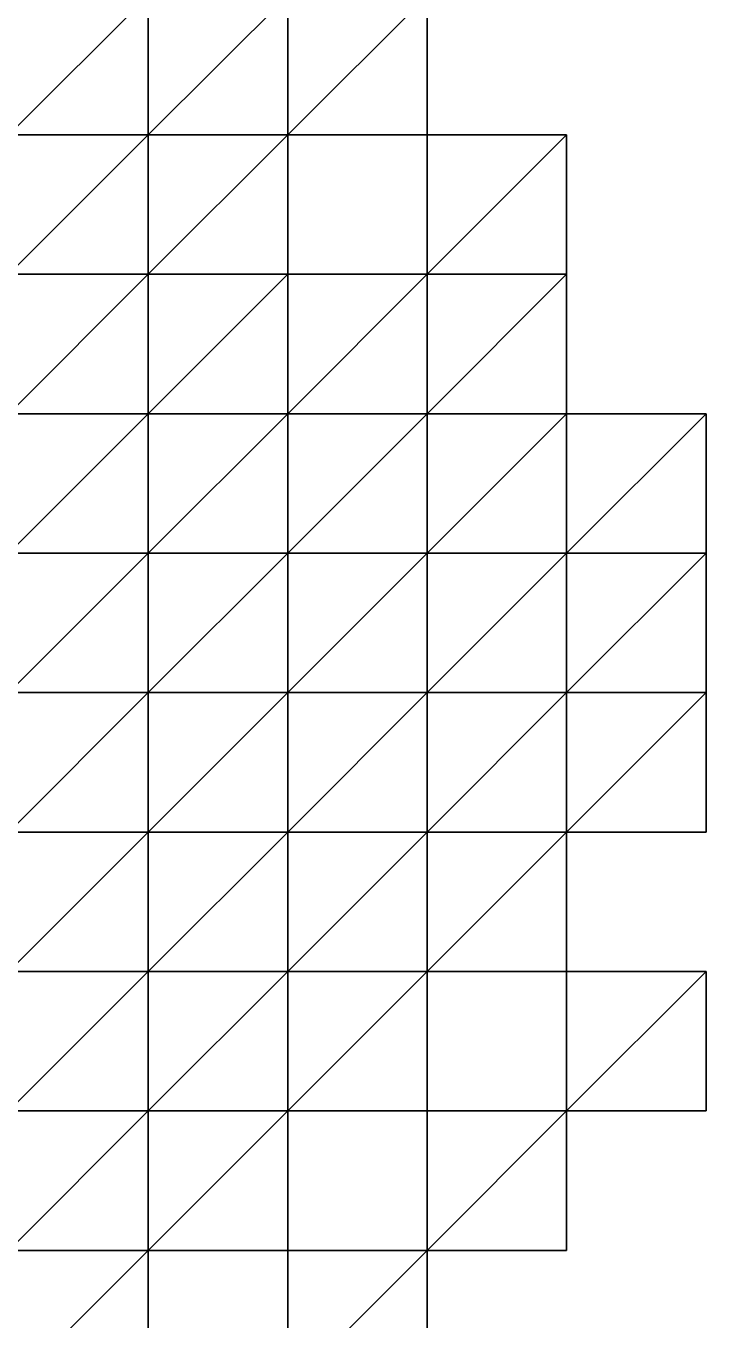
# Model space of a CAD drawing. Extents: x 292020 to 295740, y 4557680 to 4560040.
# Drawn here: x 295422.4 to 295520, y 4559230 to 4559415.6 of the extents above; entities that cross this region are included whole.
import ezdxf

# ---------------------------------------------------------------- set-up
doc = ezdxf.new("R2010")
doc.units = 0
doc.layers.add('RUN201_4_-_RUN201_NODOMAIN5_20X', color=7, linetype='CONTINUOUS')

msp = doc.modelspace()

# ---------------------------------------------------------------- linework, layer by layer
at = {"layer": 'RUN201_4_-_RUN201_NODOMAIN5_20X'}
for points in [[(295420, 4559420, 1880), (295420, 4559400, 1880), (295440, 4559420, 1880)], [(295440, 4559420, 1880), (295420, 4559400, 1880), (295440, 4559400, 1880)], [(295440, 4559420, 1920), (295420, 4559400, 1920), (295420, 4559420, 1920)], [(295440, 4559400, 1920), (295420, 4559400, 1920), (295440, 4559420, 1920)], [(295440, 4559400, 1880), (295440, 4559400, 1900), (295440, 4559420, 1880)], [(295440, 4559420, 1880), (295440, 4559400, 1900), (295440, 4559420, 1900)], [(295440, 4559420, 1900), (295440, 4559400, 1900), (295460, 4559420, 1900)], [(295460, 4559420, 1900), (295440, 4559400, 1900), (295460, 4559400, 1900)], [(295460, 4559420, 1920), (295440, 4559400, 1920), (295440, 4559420, 1920)], [(295460, 4559400, 1920), (295440, 4559400, 1920), (295460, 4559420, 1920)], [(295460, 4559420, 1900), (295460, 4559400, 1900), (295480, 4559420, 1900)], [(295480, 4559420, 1900), (295460, 4559400, 1900), (295480, 4559400, 1900)], [(295480, 4559420, 1920), (295460, 4559400, 1920), (295460, 4559420, 1920)], [(295480, 4559400, 1920), (295460, 4559400, 1920), (295480, 4559420, 1920)], [(295480, 4559400, 1900), (295480, 4559400, 1920), (295480, 4559420, 1900)], [(295480, 4559420, 1900), (295480, 4559400, 1920), (295480, 4559420, 1920)], [(295420, 4559400, 1880), (295420, 4559380, 1880), (295440, 4559400, 1880)], [(295440, 4559400, 1880), (295420, 4559380, 1880), (295440, 4559380, 1880)], [(295440, 4559400, 1920), (295420, 4559380, 1920), (295420, 4559400, 1920)], [(295440, 4559380, 1920), (295420, 4559380, 1920), (295440, 4559400, 1920)], [(295440, 4559380, 1880), (295440, 4559380, 1900), (295440, 4559400, 1880)], [(295440, 4559400, 1880), (295440, 4559380, 1900), (295440, 4559400, 1900)], [(295440, 4559400, 1900), (295440, 4559380, 1900), (295460, 4559400, 1900)], [(295460, 4559400, 1900), (295440, 4559380, 1900), (295460, 4559380, 1900)], [(295460, 4559400, 1920), (295440, 4559380, 1920), (295440, 4559400, 1920)], [(295460, 4559380, 1920), (295440, 4559380, 1920), (295460, 4559400, 1920)], [(295460, 4559380, 1900), (295460, 4559380, 1920), (295460, 4559400, 1900)], [(295460, 4559400, 1900), (295460, 4559380, 1920), (295460, 4559400, 1920)], [(295460, 4559400, 1900), (295460, 4559400, 1920), (295480, 4559400, 1900)], [(295480, 4559400, 1900), (295460, 4559400, 1920), (295480, 4559400, 1920)], [(295480, 4559400, 1920), (295480, 4559380, 1920), (295500, 4559400, 1920)], [(295500, 4559400, 1920), (295480, 4559380, 1920), (295500, 4559380, 1920)], [(295500, 4559400, 1940), (295480, 4559380, 1940), (295480, 4559400, 1940)], [(295500, 4559380, 1940), (295480, 4559380, 1940), (295500, 4559400, 1940)], [(295500, 4559400, 1920), (295480, 4559400, 1940), (295480, 4559400, 1920)], [(295500, 4559400, 1940), (295480, 4559400, 1940), (295500, 4559400, 1920)], [(295480, 4559400, 1920), (295480, 4559380, 1940), (295480, 4559380, 1920)], [(295480, 4559400, 1940), (295480, 4559380, 1940), (295480, 4559400, 1920)], [(295500, 4559380, 1920), (295500, 4559380, 1940), (295500, 4559400, 1920)], [(295500, 4559400, 1920), (295500, 4559380, 1940), (295500, 4559400, 1940)], [(295420, 4559380, 1860), (295420, 4559360, 1860), (295440, 4559380, 1860)], [(295440, 4559380, 1860), (295420, 4559360, 1860), (295440, 4559360, 1860)], [(295440, 4559380, 1860), (295420, 4559380, 1880), (295420, 4559380, 1860)], [(295440, 4559380, 1880), (295420, 4559380, 1880), (295440, 4559380, 1860)], [(295440, 4559380, 1920), (295420, 4559360, 1920), (295420, 4559380, 1920)], [(295440, 4559360, 1920), (295420, 4559360, 1920), (295440, 4559380, 1920)], [(295440, 4559360, 1860), (295440, 4559360, 1880), (295440, 4559380, 1860)], [(295440, 4559380, 1860), (295440, 4559360, 1880), (295440, 4559380, 1880)], [(295440, 4559380, 1880), (295440, 4559360, 1880), (295460, 4559380, 1880)], [(295460, 4559380, 1880), (295440, 4559360, 1880), (295460, 4559360, 1880)], [(295460, 4559380, 1880), (295440, 4559380, 1900), (295440, 4559380, 1880)], [(295460, 4559380, 1900), (295440, 4559380, 1900), (295460, 4559380, 1880)], [(295460, 4559380, 1940), (295440, 4559360, 1940), (295440, 4559380, 1940)], [(295460, 4559360, 1940), (295440, 4559360, 1940), (295460, 4559380, 1940)], [(295460, 4559380, 1920), (295440, 4559380, 1940), (295440, 4559380, 1920)], [(295460, 4559380, 1940), (295440, 4559380, 1940), (295460, 4559380, 1920)], [(295440, 4559380, 1920), (295440, 4559360, 1940), (295440, 4559360, 1920)], [(295440, 4559380, 1940), (295440, 4559360, 1940), (295440, 4559380, 1920)], [(295460, 4559360, 1880), (295460, 4559360, 1900), (295460, 4559380, 1880)], [(295460, 4559380, 1880), (295460, 4559360, 1900), (295460, 4559380, 1900)], [(295460, 4559380, 1900), (295460, 4559360, 1900), (295480, 4559380, 1900)], [(295480, 4559380, 1900), (295460, 4559360, 1900), (295480, 4559360, 1900)], [(295480, 4559380, 1900), (295460, 4559380, 1920), (295460, 4559380, 1900)], [(295480, 4559380, 1920), (295460, 4559380, 1920), (295480, 4559380, 1900)], [(295480, 4559380, 1940), (295460, 4559360, 1940), (295460, 4559380, 1940)], [(295480, 4559360, 1940), (295460, 4559360, 1940), (295480, 4559380, 1940)], [(295480, 4559380, 1920), (295460, 4559380, 1940), (295460, 4559380, 1920)], [(295480, 4559380, 1940), (295460, 4559380, 1940), (295480, 4559380, 1920)], [(295480, 4559360, 1900), (295480, 4559360, 1920), (295480, 4559380, 1900)], [(295480, 4559380, 1900), (295480, 4559360, 1920), (295480, 4559380, 1920)], [(295480, 4559380, 1920), (295480, 4559360, 1920), (295500, 4559380, 1920)], [(295500, 4559380, 1920), (295480, 4559360, 1920), (295500, 4559360, 1920)], [(295500, 4559380, 1940), (295480, 4559360, 1940), (295480, 4559380, 1940)], [(295500, 4559360, 1940), (295480, 4559360, 1940), (295500, 4559380, 1940)], [(295500, 4559360, 1920), (295500, 4559360, 1940), (295500, 4559380, 1920)], [(295500, 4559380, 1920), (295500, 4559360, 1940), (295500, 4559380, 1940)], [(295420, 4559360, 1860), (295420, 4559340, 1860), (295440, 4559360, 1860)], [(295440, 4559360, 1860), (295420, 4559340, 1860), (295440, 4559340, 1860)], [(295440, 4559360, 1940), (295420, 4559340, 1940), (295420, 4559360, 1940)], [(295440, 4559340, 1940), (295420, 4559340, 1940), (295440, 4559360, 1940)], [(295440, 4559360, 1920), (295420, 4559360, 1940), (295420, 4559360, 1920)], [(295440, 4559360, 1940), (295420, 4559360, 1940), (295440, 4559360, 1920)], [(295440, 4559360, 1860), (295440, 4559340, 1860), (295460, 4559360, 1860)], [(295460, 4559360, 1860), (295440, 4559340, 1860), (295460, 4559340, 1860)], [(295460, 4559360, 1860), (295440, 4559360, 1880), (295440, 4559360, 1860)], [(295460, 4559360, 1880), (295440, 4559360, 1880), (295460, 4559360, 1860)], [(295460, 4559360, 1940), (295440, 4559340, 1940), (295440, 4559360, 1940)], [(295460, 4559340, 1940), (295440, 4559340, 1940), (295460, 4559360, 1940)], [(295460, 4559340, 1860), (295460, 4559340, 1880), (295460, 4559360, 1860)], [(295460, 4559360, 1860), (295460, 4559340, 1880), (295460, 4559360, 1880)], [(295460, 4559360, 1880), (295460, 4559340, 1880), (295480, 4559360, 1880)], [(295480, 4559360, 1880), (295460, 4559340, 1880), (295480, 4559340, 1880)], [(295480, 4559360, 1880), (295460, 4559360, 1900), (295460, 4559360, 1880)], [(295480, 4559360, 1900), (295460, 4559360, 1900), (295480, 4559360, 1880)], [(295480, 4559360, 1940), (295460, 4559340, 1940), (295460, 4559360, 1940)], [(295480, 4559340, 1940), (295460, 4559340, 1940), (295480, 4559360, 1940)], [(295480, 4559340, 1880), (295480, 4559340, 1900), (295480, 4559360, 1880)], [(295480, 4559360, 1880), (295480, 4559340, 1900), (295480, 4559360, 1900)], [(295480, 4559360, 1900), (295480, 4559340, 1900), (295500, 4559360, 1900)], [(295500, 4559360, 1900), (295480, 4559340, 1900), (295500, 4559340, 1900)], [(295500, 4559360, 1900), (295480, 4559360, 1920), (295480, 4559360, 1900)], [(295500, 4559360, 1920), (295480, 4559360, 1920), (295500, 4559360, 1900)], [(295500, 4559360, 1940), (295480, 4559340, 1940), (295480, 4559360, 1940)], [(295500, 4559340, 1940), (295480, 4559340, 1940), (295500, 4559360, 1940)], [(295500, 4559340, 1900), (295500, 4559340, 1920), (295500, 4559360, 1900)], [(295500, 4559360, 1900), (295500, 4559340, 1920), (295500, 4559360, 1920)], [(295500, 4559360, 1920), (295500, 4559340, 1920), (295520, 4559360, 1920)], [(295520, 4559360, 1920), (295500, 4559340, 1920), (295520, 4559340, 1920)], [(295520, 4559360, 1940), (295500, 4559340, 1940), (295500, 4559360, 1940)], [(295520, 4559340, 1940), (295500, 4559340, 1940), (295520, 4559360, 1940)], [(295520, 4559360, 1920), (295500, 4559360, 1940), (295500, 4559360, 1920)], [(295520, 4559360, 1940), (295500, 4559360, 1940), (295520, 4559360, 1920)], [(295520, 4559340, 1920), (295520, 4559340, 1940), (295520, 4559360, 1920)], [(295520, 4559360, 1920), (295520, 4559340, 1940), (295520, 4559360, 1940)], [(295420, 4559340, 1860), (295420, 4559320, 1860), (295440, 4559340, 1860)], [(295440, 4559340, 1860), (295420, 4559320, 1860), (295440, 4559320, 1860)], [(295440, 4559340, 1940), (295420, 4559320, 1940), (295420, 4559340, 1940)], [(295440, 4559320, 1940), (295420, 4559320, 1940), (295440, 4559340, 1940)], [(295440, 4559340, 1860), (295440, 4559320, 1860), (295460, 4559340, 1860)], [(295460, 4559340, 1860), (295440, 4559320, 1860), (295460, 4559320, 1860)], [(295460, 4559340, 1940), (295440, 4559320, 1940), (295440, 4559340, 1940)], [(295460, 4559320, 1940), (295440, 4559320, 1940), (295460, 4559340, 1940)], [(295460, 4559320, 1860), (295460, 4559320, 1880), (295460, 4559340, 1860)], [(295460, 4559340, 1860), (295460, 4559320, 1880), (295460, 4559340, 1880)], [(295460, 4559340, 1880), (295460, 4559320, 1880), (295480, 4559340, 1880)], [(295480, 4559340, 1880), (295460, 4559320, 1880), (295480, 4559320, 1880)], [(295480, 4559340, 1940), (295460, 4559320, 1940), (295460, 4559340, 1940)], [(295480, 4559320, 1940), (295460, 4559320, 1940), (295480, 4559340, 1940)], [(295480, 4559320, 1880), (295480, 4559320, 1900), (295480, 4559340, 1880)], [(295480, 4559340, 1880), (295480, 4559320, 1900), (295480, 4559340, 1900)], [(295480, 4559340, 1900), (295480, 4559320, 1900), (295500, 4559340, 1900)], [(295500, 4559340, 1900), (295480, 4559320, 1900), (295500, 4559320, 1900)], [(295500, 4559340, 1940), (295480, 4559320, 1940), (295480, 4559340, 1940)], [(295500, 4559320, 1940), (295480, 4559320, 1940), (295500, 4559340, 1940)], [(295500, 4559320, 1900), (295500, 4559320, 1920), (295500, 4559340, 1900)], [(295500, 4559340, 1900), (295500, 4559320, 1920), (295500, 4559340, 1920)], [(295500, 4559340, 1920), (295500, 4559320, 1920), (295520, 4559340, 1920)], [(295520, 4559340, 1920), (295500, 4559320, 1920), (295520, 4559320, 1920)], [(295520, 4559340, 1940), (295500, 4559320, 1940), (295500, 4559340, 1940)], [(295520, 4559320, 1940), (295500, 4559320, 1940), (295520, 4559340, 1940)], [(295520, 4559320, 1920), (295520, 4559320, 1940), (295520, 4559340, 1920)], [(295520, 4559340, 1920), (295520, 4559320, 1940), (295520, 4559340, 1940)], [(295420, 4559320, 1860), (295420, 4559300, 1860), (295440, 4559320, 1860)], [(295440, 4559320, 1860), (295420, 4559300, 1860), (295440, 4559300, 1860)], [(295440, 4559320, 1940), (295420, 4559300, 1940), (295420, 4559320, 1940)], [(295440, 4559300, 1940), (295420, 4559300, 1940), (295440, 4559320, 1940)], [(295440, 4559300, 1860), (295440, 4559300, 1880), (295440, 4559320, 1860)], [(295440, 4559320, 1860), (295440, 4559300, 1880), (295440, 4559320, 1880)], [(295440, 4559320, 1860), (295440, 4559320, 1880), (295460, 4559320, 1860)], [(295460, 4559320, 1860), (295440, 4559320, 1880), (295460, 4559320, 1880)], [(295440, 4559320, 1880), (295440, 4559300, 1880), (295460, 4559320, 1880)], [(295460, 4559320, 1880), (295440, 4559300, 1880), (295460, 4559300, 1880)], [(295460, 4559320, 1940), (295440, 4559300, 1940), (295440, 4559320, 1940)], [(295460, 4559300, 1940), (295440, 4559300, 1940), (295460, 4559320, 1940)], [(295460, 4559320, 1880), (295460, 4559300, 1880), (295480, 4559320, 1880)], [(295480, 4559320, 1880), (295460, 4559300, 1880), (295480, 4559300, 1880)], [(295480, 4559320, 1940), (295460, 4559300, 1940), (295460, 4559320, 1940)], [(295480, 4559300, 1940), (295460, 4559300, 1940), (295480, 4559320, 1940)], [(295480, 4559300, 1880), (295480, 4559300, 1900), (295480, 4559320, 1880)], [(295480, 4559320, 1880), (295480, 4559300, 1900), (295480, 4559320, 1900)], [(295480, 4559320, 1900), (295480, 4559300, 1900), (295500, 4559320, 1900)], [(295500, 4559320, 1900), (295480, 4559300, 1900), (295500, 4559300, 1900)], [(295500, 4559320, 1940), (295480, 4559300, 1940), (295480, 4559320, 1940)], [(295500, 4559300, 1940), (295480, 4559300, 1940), (295500, 4559320, 1940)], [(295500, 4559300, 1900), (295500, 4559300, 1920), (295500, 4559320, 1900)], [(295500, 4559320, 1900), (295500, 4559300, 1920), (295500, 4559320, 1920)], [(295500, 4559320, 1920), (295500, 4559300, 1920), (295520, 4559320, 1920)], [(295520, 4559320, 1920), (295500, 4559300, 1920), (295520, 4559300, 1920)], [(295520, 4559320, 1940), (295500, 4559300, 1940), (295500, 4559320, 1940)], [(295520, 4559300, 1940), (295500, 4559300, 1940), (295520, 4559320, 1940)], [(295520, 4559300, 1920), (295520, 4559300, 1940), (295520, 4559320, 1920)], [(295520, 4559320, 1920), (295520, 4559300, 1940), (295520, 4559320, 1940)], [(295420, 4559300, 1860), (295420, 4559300, 1880), (295440, 4559300, 1860)], [(295440, 4559300, 1860), (295420, 4559300, 1880), (295440, 4559300, 1880)], [(295420, 4559300, 1880), (295420, 4559280, 1880), (295440, 4559300, 1880)], [(295440, 4559300, 1880), (295420, 4559280, 1880), (295440, 4559280, 1880)], [(295440, 4559300, 1940), (295420, 4559280, 1940), (295420, 4559300, 1940)], [(295440, 4559280, 1940), (295420, 4559280, 1940), (295440, 4559300, 1940)], [(295440, 4559300, 1880), (295440, 4559280, 1880), (295460, 4559300, 1880)], [(295460, 4559300, 1880), (295440, 4559280, 1880), (295460, 4559280, 1880)], [(295460, 4559300, 1940), (295440, 4559280, 1940), (295440, 4559300, 1940)], [(295460, 4559280, 1940), (295440, 4559280, 1940), (295460, 4559300, 1940)], [(295460, 4559280, 1880), (295460, 4559280, 1900), (295460, 4559300, 1880)], [(295460, 4559300, 1880), (295460, 4559280, 1900), (295460, 4559300, 1900)], [(295460, 4559300, 1880), (295460, 4559300, 1900), (295480, 4559300, 1880)], [(295480, 4559300, 1880), (295460, 4559300, 1900), (295480, 4559300, 1900)], [(295460, 4559300, 1900), (295460, 4559280, 1900), (295480, 4559300, 1900)], [(295480, 4559300, 1900), (295460, 4559280, 1900), (295480, 4559280, 1900)], [(295480, 4559300, 1940), (295460, 4559280, 1940), (295460, 4559300, 1940)], [(295480, 4559280, 1940), (295460, 4559280, 1940), (295480, 4559300, 1940)], [(295480, 4559280, 1900), (295480, 4559280, 1920), (295480, 4559300, 1900)], [(295480, 4559300, 1900), (295480, 4559280, 1920), (295480, 4559300, 1920)], [(295480, 4559300, 1900), (295480, 4559300, 1920), (295500, 4559300, 1900)], [(295500, 4559300, 1900), (295480, 4559300, 1920), (295500, 4559300, 1920)], [(295480, 4559300, 1920), (295480, 4559280, 1920), (295500, 4559300, 1920)], [(295500, 4559300, 1920), (295480, 4559280, 1920), (295500, 4559280, 1920)], [(295500, 4559300, 1940), (295480, 4559280, 1940), (295480, 4559300, 1940)], [(295500, 4559280, 1940), (295480, 4559280, 1940), (295500, 4559300, 1940)], [(295500, 4559280, 1920), (295500, 4559280, 1940), (295500, 4559300, 1920)], [(295500, 4559300, 1920), (295500, 4559280, 1940), (295500, 4559300, 1940)], [(295500, 4559300, 1920), (295500, 4559300, 1940), (295520, 4559300, 1920)], [(295520, 4559300, 1920), (295500, 4559300, 1940), (295520, 4559300, 1940)], [(295420, 4559280, 1880), (295420, 4559280, 1900), (295440, 4559280, 1880)], [(295440, 4559280, 1880), (295420, 4559280, 1900), (295440, 4559280, 1900)], [(295420, 4559280, 1900), (295420, 4559260, 1900), (295440, 4559280, 1900)], [(295440, 4559280, 1900), (295420, 4559260, 1900), (295440, 4559260, 1900)], [(295440, 4559280, 1940), (295420, 4559260, 1940), (295420, 4559280, 1940)], [(295440, 4559260, 1940), (295420, 4559260, 1940), (295440, 4559280, 1940)], [(295440, 4559280, 1880), (295440, 4559280, 1900), (295460, 4559280, 1880)], [(295460, 4559280, 1880), (295440, 4559280, 1900), (295460, 4559280, 1900)], [(295440, 4559280, 1900), (295440, 4559260, 1900), (295460, 4559280, 1900)], [(295460, 4559280, 1900), (295440, 4559260, 1900), (295460, 4559260, 1900)], [(295460, 4559280, 1940), (295440, 4559260, 1940), (295440, 4559280, 1940)], [(295460, 4559260, 1940), (295440, 4559260, 1940), (295460, 4559280, 1940)], [(295460, 4559260, 1900), (295460, 4559260, 1920), (295460, 4559280, 1900)], [(295460, 4559280, 1900), (295460, 4559260, 1920), (295460, 4559280, 1920)], [(295460, 4559280, 1900), (295460, 4559280, 1920), (295480, 4559280, 1900)], [(295480, 4559280, 1900), (295460, 4559280, 1920), (295480, 4559280, 1920)], [(295460, 4559280, 1920), (295460, 4559260, 1920), (295480, 4559280, 1920)], [(295480, 4559280, 1920), (295460, 4559260, 1920), (295480, 4559260, 1920)], [(295480, 4559280, 1940), (295460, 4559260, 1940), (295460, 4559280, 1940)], [(295480, 4559260, 1940), (295460, 4559260, 1940), (295480, 4559280, 1940)], [(295480, 4559260, 1920), (295480, 4559260, 1940), (295480, 4559280, 1920)], [(295480, 4559280, 1920), (295480, 4559260, 1940), (295480, 4559280, 1940)], [(295480, 4559280, 1920), (295480, 4559280, 1940), (295500, 4559280, 1920)], [(295500, 4559280, 1920), (295480, 4559280, 1940), (295500, 4559280, 1940)], [(295500, 4559280, 1940), (295500, 4559260, 1940), (295520, 4559280, 1940)], [(295520, 4559280, 1940), (295500, 4559260, 1940), (295520, 4559260, 1940)], [(295520, 4559280, 1960), (295500, 4559260, 1960), (295500, 4559280, 1960)], [(295520, 4559260, 1960), (295500, 4559260, 1960), (295520, 4559280, 1960)], [(295520, 4559280, 1940), (295500, 4559280, 1960), (295500, 4559280, 1940)], [(295520, 4559280, 1960), (295500, 4559280, 1960), (295520, 4559280, 1940)], [(295500, 4559280, 1940), (295500, 4559260, 1960), (295500, 4559260, 1940)], [(295500, 4559280, 1960), (295500, 4559260, 1960), (295500, 4559280, 1940)], [(295520, 4559260, 1940), (295520, 4559260, 1960), (295520, 4559280, 1940)], [(295520, 4559280, 1940), (295520, 4559260, 1960), (295520, 4559280, 1960)], [(295420, 4559260, 1900), (295420, 4559260, 1920), (295440, 4559260, 1900)], [(295440, 4559260, 1900), (295420, 4559260, 1920), (295440, 4559260, 1920)], [(295420, 4559260, 1920), (295420, 4559240, 1920), (295440, 4559260, 1920)], [(295440, 4559260, 1920), (295420, 4559240, 1920), (295440, 4559240, 1920)], [(295440, 4559260, 1940), (295420, 4559240, 1940), (295420, 4559260, 1940)], [(295440, 4559240, 1940), (295420, 4559240, 1940), (295440, 4559260, 1940)], [(295440, 4559260, 1900), (295440, 4559260, 1920), (295460, 4559260, 1900)], [(295460, 4559260, 1900), (295440, 4559260, 1920), (295460, 4559260, 1920)], [(295440, 4559260, 1920), (295440, 4559240, 1920), (295460, 4559260, 1920)], [(295460, 4559260, 1920), (295440, 4559240, 1920), (295460, 4559240, 1920)], [(295460, 4559260, 1940), (295440, 4559240, 1940), (295440, 4559260, 1940)], [(295460, 4559240, 1940), (295440, 4559240, 1940), (295460, 4559260, 1940)], [(295460, 4559240, 1920), (295460, 4559240, 1940), (295460, 4559260, 1920)], [(295460, 4559260, 1920), (295460, 4559240, 1940), (295460, 4559260, 1940)], [(295460, 4559260, 1920), (295460, 4559260, 1940), (295480, 4559260, 1920)], [(295480, 4559260, 1920), (295460, 4559260, 1940), (295480, 4559260, 1940)], [(295480, 4559260, 1940), (295480, 4559240, 1940), (295500, 4559260, 1940)], [(295500, 4559260, 1940), (295480, 4559240, 1940), (295500, 4559240, 1940)], [(295500, 4559260, 1960), (295480, 4559240, 1960), (295480, 4559260, 1960)], [(295500, 4559240, 1960), (295480, 4559240, 1960), (295500, 4559260, 1960)], [(295500, 4559260, 1940), (295480, 4559260, 1960), (295480, 4559260, 1940)], [(295500, 4559260, 1960), (295480, 4559260, 1960), (295500, 4559260, 1940)], [(295480, 4559260, 1940), (295480, 4559240, 1960), (295480, 4559240, 1940)], [(295480, 4559260, 1960), (295480, 4559240, 1960), (295480, 4559260, 1940)], [(295500, 4559240, 1940), (295500, 4559240, 1960), (295500, 4559260, 1940)], [(295500, 4559260, 1940), (295500, 4559240, 1960), (295500, 4559260, 1960)], [(295500, 4559260, 1940), (295500, 4559260, 1960), (295520, 4559260, 1940)], [(295520, 4559260, 1940), (295500, 4559260, 1960), (295520, 4559260, 1960)], [(295420, 4559240, 1920), (295420, 4559220, 1920), (295440, 4559240, 1920)], [(295440, 4559240, 1920), (295420, 4559220, 1920), (295440, 4559220, 1920)], [(295440, 4559240, 1940), (295420, 4559220, 1940), (295420, 4559240, 1940)], [(295440, 4559220, 1940), (295420, 4559220, 1940), (295440, 4559240, 1940)], [(295440, 4559220, 1920), (295440, 4559220, 1940), (295440, 4559240, 1920)], [(295440, 4559240, 1920), (295440, 4559220, 1940), (295440, 4559240, 1940)], [(295440, 4559240, 1920), (295440, 4559240, 1940), (295460, 4559240, 1920)], [(295460, 4559240, 1920), (295440, 4559240, 1940), (295460, 4559240, 1940)], [(295460, 4559240, 1940), (295460, 4559220, 1940), (295480, 4559240, 1940)], [(295480, 4559240, 1940), (295460, 4559220, 1940), (295480, 4559220, 1940)], [(295480, 4559240, 1960), (295460, 4559220, 1960), (295460, 4559240, 1960)], [(295480, 4559220, 1960), (295460, 4559220, 1960), (295480, 4559240, 1960)], [(295480, 4559240, 1940), (295460, 4559240, 1960), (295460, 4559240, 1940)], [(295480, 4559240, 1960), (295460, 4559240, 1960), (295480, 4559240, 1940)], [(295460, 4559240, 1940), (295460, 4559220, 1960), (295460, 4559220, 1940)], [(295460, 4559240, 1960), (295460, 4559220, 1960), (295460, 4559240, 1940)], [(295480, 4559220, 1940), (295480, 4559220, 1960), (295480, 4559240, 1940)], [(295480, 4559240, 1940), (295480, 4559220, 1960), (295480, 4559240, 1960)], [(295480, 4559240, 1940), (295480, 4559240, 1960), (295500, 4559240, 1940)], [(295500, 4559240, 1940), (295480, 4559240, 1960), (295500, 4559240, 1960)]]:
    msp.add_3dface(points, dxfattribs=at)

doc.saveas('drawing.dxf')
